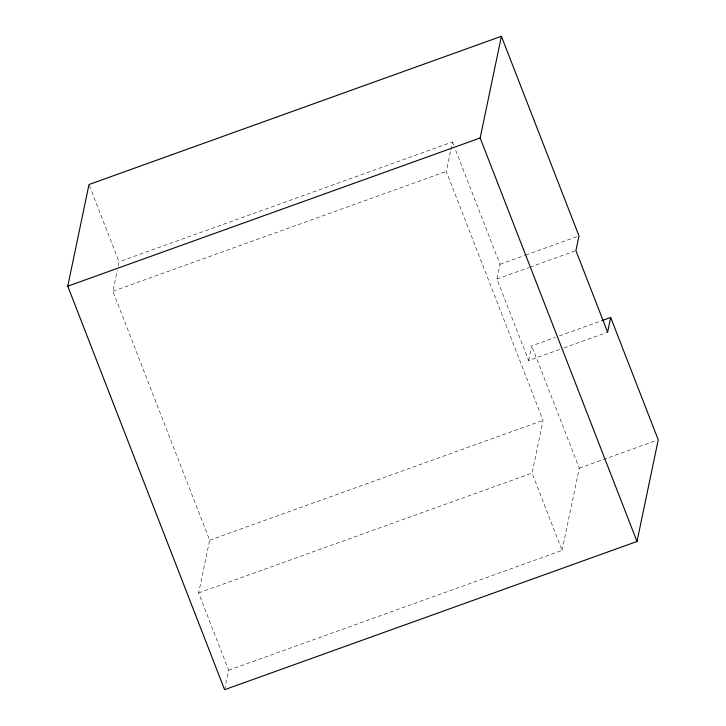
<?xml version="1.0" encoding="UTF-8"?>
<svg xmlns="http://www.w3.org/2000/svg" width="726" height="726" viewBox="0 0 726 726"><rect width="100%" height="100%" fill="white"/><g stroke="black" fill="none" stroke-linecap="round" stroke-linejoin="round"><path stroke-width="0.54" stroke-dasharray="3.63 2.72" d="M224.597 689.7L228.663 670.225L198.625 592.951L209.651 540.198L112.884 291.253L117.213 270.526M118.129 266.161L119.037 261.796L88.999 184.522M228.663 670.225L562.087 550.399L532.049 473.116L543.066 420.363L446.299 171.418L450.637 150.69M450.864 149.601L452.461 141.969L119.037 261.796M559.583 349.46L528.628 360.586L496.929 279.029L500.005 264.3L455.329 149.347M528.628 360.586L531.704 345.857L555.19 337.418M562.087 550.399L579.257 468.197L531.704 345.857M112.884 291.253L446.299 171.418M500.005 264.3L524.553 255.479M525.624 255.098L576.852 236.685M496.929 279.029L528.955 267.522M530.016 267.141L574.847 251.024M559.456 335.884L602.153 320.538M563.857 347.926L607.617 332.199M209.651 540.198L543.066 420.363M198.625 592.951L532.049 473.116M579.257 468.197L656.104 440.573M452.461 141.969L453.686 145.127"/><path stroke-width="1.09" d="M610.693 317.471L658.237 439.811L637.001 541.478L224.597 689.7L67.763 286.189L88.999 184.522L501.403 36.3L578.994 235.914L575.918 250.642L607.617 332.199L610.693 317.471L602.153 320.538M637.001 541.478L480.158 137.976L501.403 36.3M67.763 286.189L480.158 137.976"/></g></svg>
